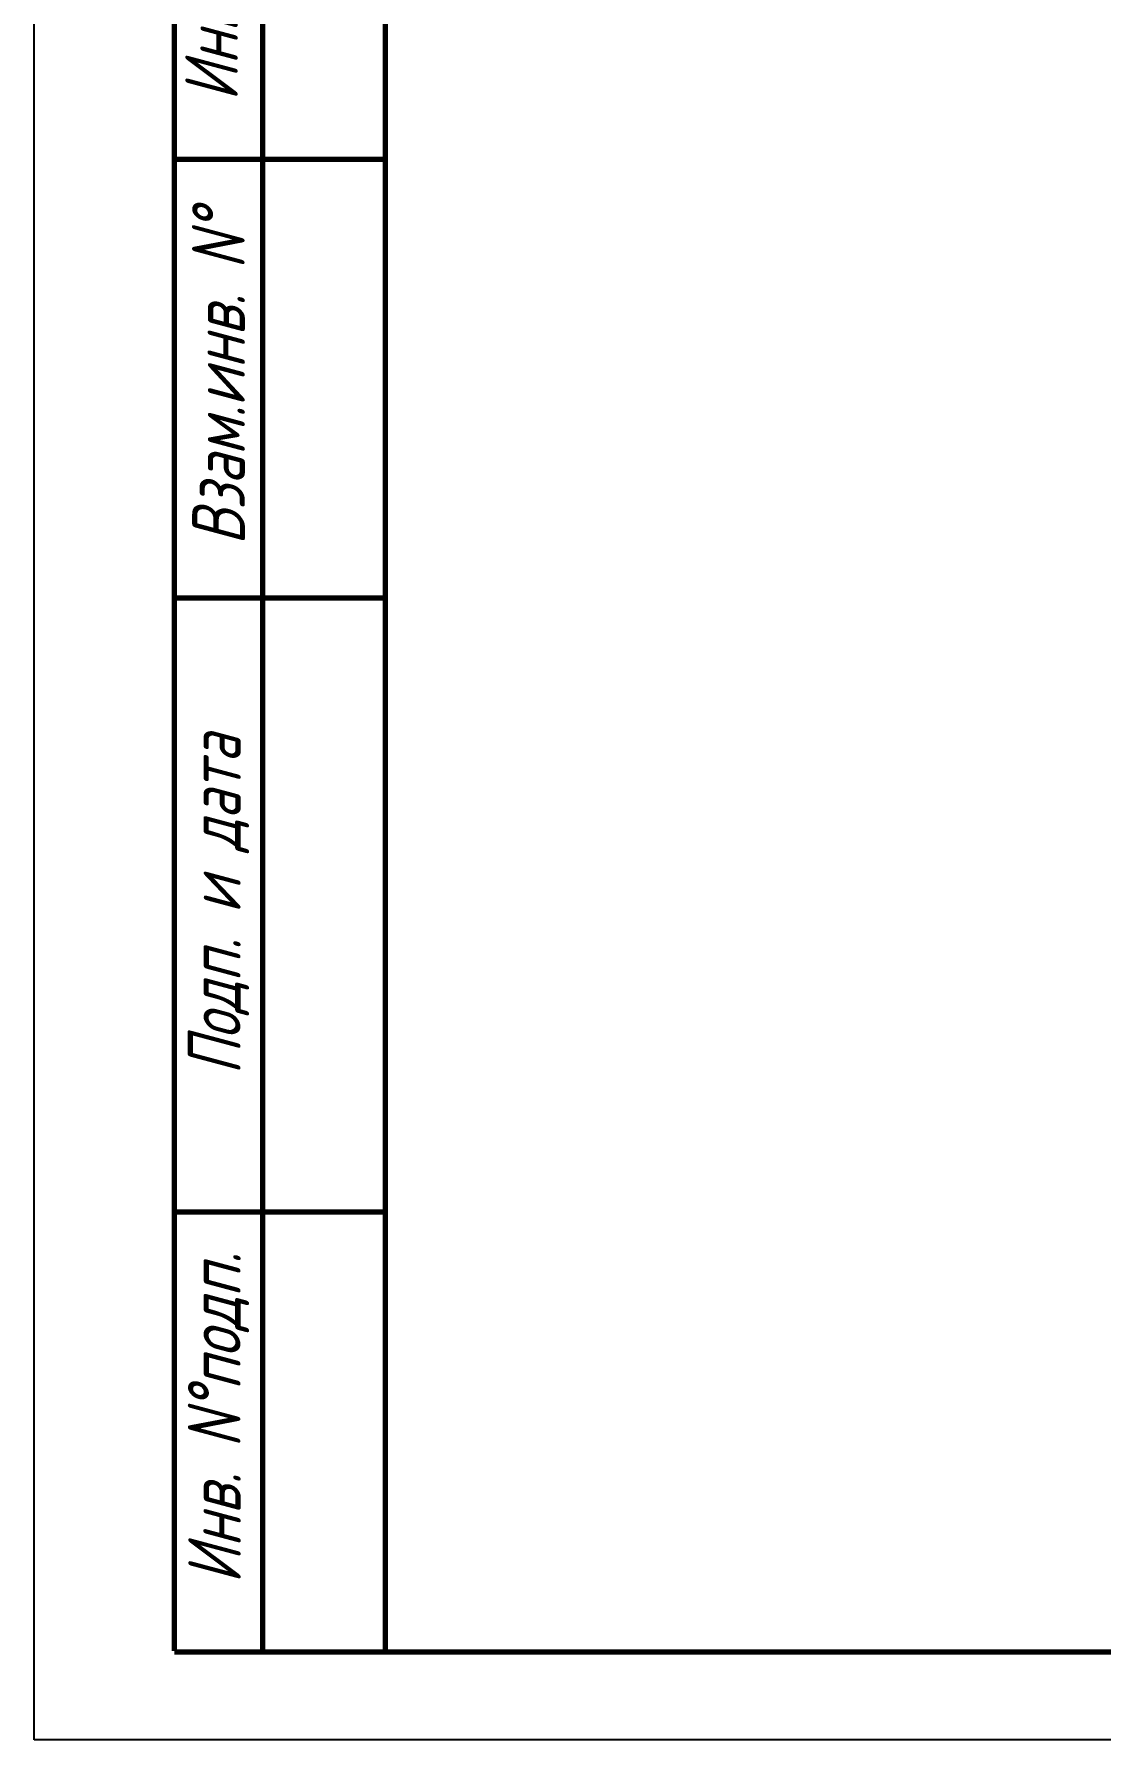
# Model space of a CAD drawing. Header units: millimetres. Extents: x 3004 to 446186229, y 1206 to 1506.
# Drawn here: x 3003.8 to 3064.6, y 1208.8 to 1306 of the extents above; entities that cross this region are included whole.
import ezdxf

# ---------------------------------------------------------------- set-up
doc = ezdxf.new("R2010")
doc.units = ezdxf.units.MM
doc.layers.add('Format', color=7, linetype='Continuous', lineweight=25)
doc.layers.add('KONTUR', color=7, linetype='Continuous')
doc.styles.get("Standard").update_dxf_attribs({"font": '', "width": 0.8, "oblique": 15})
doc.styles.get('Standard').set_extended_font_data('GOST type B')

msp = doc.modelspace()

# ---------------------------------------------------------------- linework, layer by layer
at = {"layer": 'Format', "lineweight": 70}
for p, q in [((3023.84889, 1253.78153), (3023.84889, 1500.78153)), ((3011.84889, 1213.86256), (3011.84889, 1358.86256)), ((3016.84889, 1358.86256), (3016.84889, 1213.86256)), ((3011.84889, 1298.86256), (3023.84889, 1298.86256)), ((3011.84889, 1273.86256), (3023.84889, 1273.86256)), ((3023.84889, 1213.78153), (3023.84889, 1253.78153)), ((3011.84889, 1238.86256), (3023.84889, 1238.86256)), ((3418.84889, 1213.78153), (3011.84889, 1213.78153))]:
    msp.add_line(p, q, dxfattribs=at)
at = {"layer": 'Format'}
msp.add_line((3016.84889, 1213.86256), (3011.84889, 1213.86256), dxfattribs=at)
at = {"layer": 'KONTUR'}
for p, q in [((3003.84889, 1208.78153), (3003.84889, 1505.78153)), ((3423.84889, 1208.78153), (3003.84889, 1208.78153))]:
    msp.add_line(p, q, dxfattribs=at)

# ---------------------------------------------------------------- texts
at = {"char_height": 3, "attachment_point": 5, "rotation": 90}
for s, insert, width in [('{\\fISOCPEUR|b0|i0|c204|p34;Инв}. N°{\\fISOCPEUR|b0|i0|c204|p34;дубл}.', (3014.34889, 1311.36256), 25), ('{\\fISOCPEUR|b0|i0|c204|p34;Взам}.{\\fISOCPEUR|b0|i0|c204|p34;инв}. N°', (3014.34889, 1286.36256), 27.3602), ('Подп. и дата', (3014.34889, 1256.36256), 35), ('{\\fISOCPEUR|b0|i0|c204|p34;Инв}. N°{\\fISOCPEUR|b0|i0|c204|p34;подп}.', (3014.34889, 1227.10978), 26.6565)]:
    msp.add_mtext(s, dxfattribs=dict(at, insert=insert, width=width))

doc.saveas('drawing.dxf')
